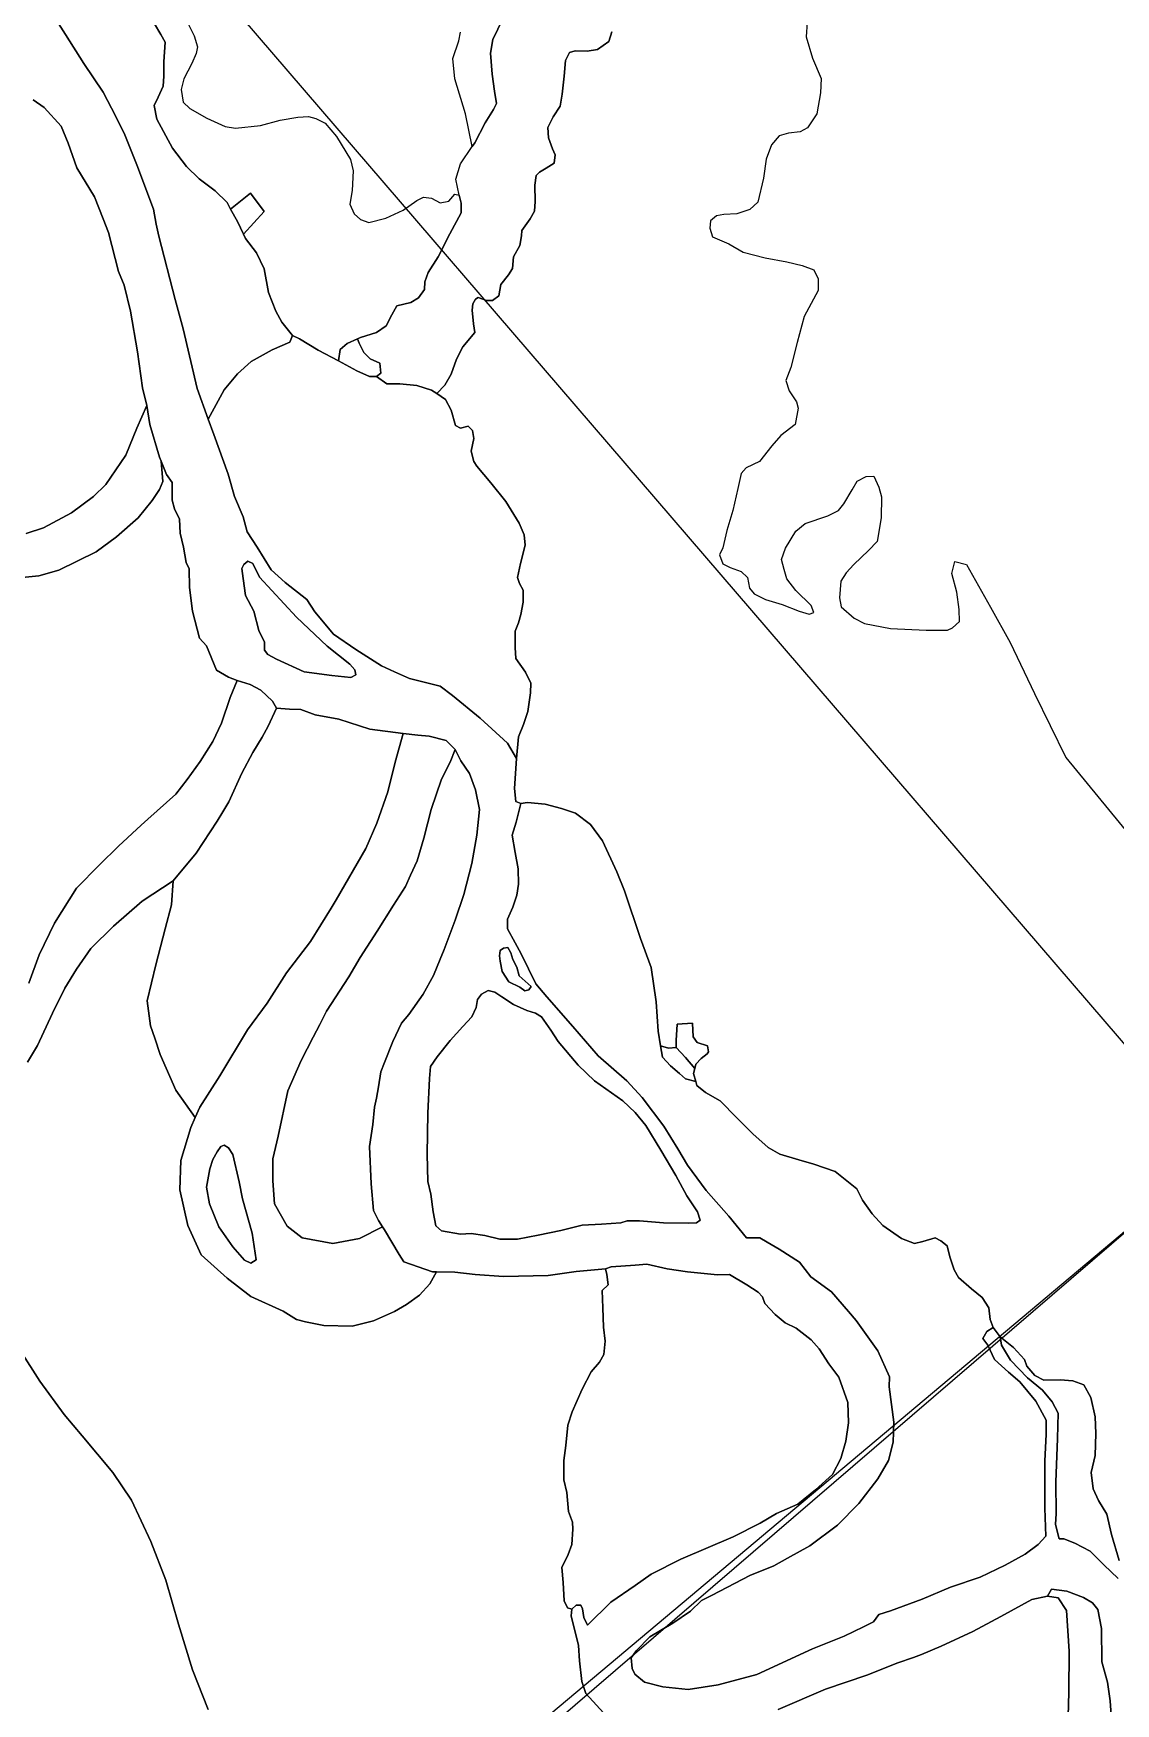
# Model space of a CAD drawing. Header units: inches. Extents: x 288635 to 1232953, y 676945 to 1655780.
# Drawn here: x 442168 to 459720, y 836816 to 863902 of the extents above; entities that cross this region are included whole.
import ezdxf

# ---------------------------------------------------------------- set-up
doc = ezdxf.new("R2010")
doc.units = ezdxf.units.IN
doc.header["$MEASUREMENT"] = 0
doc.layers.add('Images', color=7, linetype='Continuous')
picture_1 = doc.add_image_def('image14.jpg', size_in_pixel=(2572, 3729))
picture_2 = doc.add_image_def('image15.jpg', size_in_pixel=(2550, 3732))

msp = doc.modelspace()

# ---------------------------------------------------------------- linework, layer by layer
at = {"color": 1, "ltscale": 3}
for points in [[(442489.3129, 864198.6593), (442687.4333, 863883.6986), (442987.1539, 863416.3377), (443302.1146, 862948.9768), (443505.315, 862552.736), (443652.6353, 862258.0954), (443845.6756, 861770.4144), (444114.9162, 861049.053), (444162.1303, 860810.2051), (444201.2764, 860612.1721), (444465.4369, 859586.01), (444597.5171, 859113.5691), (444826.1176, 858143.2872), (445004.8678, 857647.5082), (445095.3581, 857396.5257), (445329.0386, 856756.4444), (445430.6388, 856390.6837), (445572.8791, 856060.483), (445633.8392, 855816.6425), (445796.3995, 855572.802), (446025, 855201.9613), (446253.6005, 854998.7609), (446604.1212, 854719.3603), (446731.1214, 854521.2399), (447035.922, 854160.5592), (447396.6027, 853911.6387), (447813.1636, 853647.4782), (448026.524, 853550.958), (448269.8353, 853440.6794), (448767.6763, 853313.6792), (448965.7967, 853166.3589), (449412.8376, 852795.5181), (449859.8785, 852394.1973), (450002.1188, 852145.2768), (449971.6387, 851657.5959), (449991.9588, 851444.2354), (450073.2389, 851413.7554), (449997.0388, 851108.9548), (449936.0787, 850900.6743), (449981.7987, 850616.1938), (450032.5988, 850352.0332), (450037.6789, 850103.1127), (450007.1988, 849925.3124), (449946.2387, 849732.272), (449859.8785, 849539.2316), (449859.8785, 849381.7513), (449982.8924, 849152.0925), (450079.4126, 848974.2922), (450318.173, 848486.6112), (450495.9734, 848278.3308), (450917.6142, 847795.7298), (451329.0951, 847323.2888), (451791.376, 846916.888), (452040.2965, 846647.6475), (452395.8972, 846180.2866), (452619.4176, 845814.5258), (452776.8979, 845550.3653), (453081.6986, 845138.8845), (453447.4593, 844722.3236), (453731.9399, 844371.8029), (453952.7086, 844370.8575), (454069.5489, 844299.7374), (454262.5893, 844187.9771), (454592.7899, 843974.6167), (454775.6703, 843735.8562), (455110.9509, 843492.0157), (455385.8205, 843175.3939), (455512.2718, 843029.7348), (455862.7925, 842536.9738), (456050.7528, 842115.333), (456045.6728, 841952.7727), (456121.873, 841378.7315), (456111.713, 841053.6109), (456035.5128, 840758.9703), (455862.7925, 840459.2497), (455557.9918, 840063.0089), (455207.4711, 839707.4082), (454760.4302, 839377.2075), (454399.7495, 839174.0071), (454176.2291, 839052.0869), (453790.1483, 838894.6065), (453176.9064, 838572.1529), (453004.1861, 838485.7927), (452826.3857, 838313.0724), (452541.9051, 838120.032), (452165.9844, 837896.5116), (451947.544, 837678.0711), (451861.1838, 837556.1509), (451881.5038, 837383.4305), (451922.1439, 837291.9903), (452079.6242, 837164.9901), (452379.3448, 837088.7899), (452785.7456, 837043.0698), (453273.4266, 837119.27), (453903.3479, 837286.9103), (454802.5097, 837703.4712), (455320.6707, 837911.7516), (455630.5513, 838059.0719), (455793.1116, 838140.352), (455879.4718, 838262.2723), (456067.4322, 838318.1524), (456585.5932, 838511.1928), (457042.7941, 838704.2332), (457525.3951, 838866.7935), (457926.7159, 839059.8339), (458251.8366, 839237.6342), (458465.197, 839395.1145), (458586.6092, 839531.3999), (458571.3692, 839983.5208), (458571.3692, 840745.5224), (458596.7693, 841187.4832), (458596.7693, 841411.0037), (458424.0489, 841720.8843), (458164.9684, 842035.8449), (457982.088, 842193.3253), (457758.5676, 842396.5257), (457646.8074, 842630.2061), (457565.5272, 842736.8863), (457631.5673, 842848.6466), (457733.1675, 842914.6867), (457850.0078, 842762.2864), (457870.3278, 842630.2061), (458017.6481, 842386.3656), (458291.9686, 842096.8051), (458535.8091, 841898.6847), (458693.2894, 841710.7243), (458789.8096, 841527.8439), (458779.6496, 841116.3631), (458749.1696, 840405.1617), (458754.2496, 839897.1607), (458744.0895, 839719.3603), (458805.0497, 839485.6798), (458881.2498, 839485.6798), (459059.0502, 839419.6397), (459307.9707, 839287.5594), (459531.4911, 839069.119), (459760.0916, 838845.5986)], [(451475.103, 836601.109), (451129.6623, 836982.1097), (451063.6222, 837175.1501), (451028.0621, 837510.4308), (451007.7421, 837759.3513), (450892.9338, 838238.3962), (450903.0939, 838345.0764), (450969.134, 838411.1166), (451045.3342, 838411.1166), (451075.8142, 838355.2365), (451096.1343, 838212.9962), (451155.0624, 838089.5519), (451530.9831, 838460.3927), (451927.2239, 838729.6332), (452186.3044, 838912.5136), (452668.9054, 839156.3541), (453515.8278, 839519.4478), (453957.7886, 839742.9682), (454221.9492, 839900.4486), (454567.3899, 840047.7689), (454851.8704, 840281.4493), (455131.271, 840530.3698), (455263.3513, 840789.4503), (455344.6314, 841073.9309), (455390.3515, 841368.5715), (455375.1115, 841698.7722), (455232.8712, 842110.253), (455070.3109, 842323.6134), (454912.8306, 842567.4539), (454780.7503, 842714.7742), (454541.9898, 842902.7346), (454359.1094, 842989.0947), (454196.5491, 843126.255), (454033.9888, 843304.0554), (453993.3487, 843410.7356), (453922.2286, 843486.9357), (453739.3482, 843608.856), (453457.6193, 843772.3617), (453264.5789, 843767.2817), (452776.8979, 843818.0818), (452446.6973, 843868.8819), (452116.4966, 843945.0821), (451928.5363, 843924.7621), (451537.3755, 843899.362), (451445.9353, 843868.8819), (450973.4943, 843823.1618), (450516.2934, 843757.1217), (449794.932, 843741.8817), (449332.6511, 843772.3617), (449002.4504, 843813.0018), (448707.8189, 843817.1515), (448641.7697, 843818.0818), (448174.4087, 843980.6422), (448098.2086, 844097.4824), (447864.5281, 844498.8032), (447830.7041, 844549.5392), (447762.9279, 844651.2035), (447686.7278, 844813.7638), (447646.0877, 845245.5647), (447620.6876, 845850.0859), (447671.4877, 846205.6866), (447701.9678, 846490.1672), (447732.4479, 846632.4075), (447762.9279, 846820.3678), (447803.568, 847064.2083), (447864.5281, 847211.5286), (447996.6084, 847551.8893), (448138.8487, 847851.6099), (448255.6889, 847993.8502), (448489.3694, 848318.9708), (448657.0097, 848623.7714), (448766.2542, 848890.4564), (448829.7301, 849045.4123), (449006.4368, 849518.9116), (449148.6771, 849935.4724), (449280.7573, 850438.3934), (449362.0375, 850900.6743), (449402.6776, 851317.2352), (449336.6375, 851632.1958), (449240.1173, 851901.4363), (449102.957, 852104.6367), (449011.5168, 852287.5171), (448864.1965, 852434.8374), (448589.876, 852505.9575), (448401.9156, 852521.1976), (448163.1551, 852546.5976), (447625.2032, 852616.2361), (447122.2822, 852778.7964), (446736.2014, 852849.9166), (446507.601, 852936.2767), (446324.7206, 852941.3568), (446111.3602, 852956.5968), (446045.32, 853073.437), (445857.3597, 853251.2374), (445684.6393, 853342.6776), (445471.2789, 853408.7177), (445334.1186, 853459.5178), (445135.9982, 853576.358), (444978.5179, 853967.5188), (444861.6777, 854094.5191), (444749.9174, 854531.3999), (444699.1173, 854917.4807), (444694.0373, 855217.2013), (444648.3172, 855323.8815), (444602.5972, 855572.802), (444546.717, 855796.3225), (444536.557, 856024.9229), (444455.2769, 856192.5633), (444419.7168, 856329.7235), (444419.7168, 856619.2841), (444328.2766, 856746.2844), (444238.4084, 856965.094), (444211.4364, 857030.7649), (444059.0361, 857559.086), (444008.236, 857868.9666), (443937.1158, 858153.4472), (443855.8357, 858737.6483), (443744.0754, 859398.0497), (443642.4752, 859819.6905), (443551.0351, 860043.211), (443388.4747, 860673.1322), (443300.1639, 860896.8531), (443159.8743, 861252.2534), (442875.3937, 861719.6143), (442733.1534, 862120.9351), (442616.3132, 862395.2557), (442341.9926, 862700.0563), (442164.1923, 862821.9765)], [(459683.8914, 836087.153), (459633.0913, 836859.3146), (459587.3712, 837164.1152), (459495.9311, 837494.3159), (459490.851, 838032.7969), (459429.8909, 838342.6776), (459343.5307, 838449.3578), (459201.2905, 838535.7179), (458926.9699, 838637.3181), (458683.1294, 838672.8782), (458617.5973, 838556.9129), (458363.5968, 838506.1128), (457860.6758, 838226.7122), (457403.4749, 837987.9517), (456890.3938, 837749.1913), (456570.3532, 837612.031), (456442.7974, 837566.1109), (456189.3524, 837474.8707), (455686.4314, 837276.7503), (455015.8701, 837048.1499), (454248.7886, 836723.0292)]]:
    msp.add_lwpolyline(points, dxfattribs=at)
at = {"color": 1}
for points in [[(444133.1782, 864057.3668), (444233.7379, 863886.7201), (444304.858, 863759.7199), (444284.538, 863439.6792), (444284.538, 863205.9988), (444274.3779, 863048.5184), (444193.0978, 862865.6381), (444127.0576, 862733.5578), (444167.6977, 862510.0374), (444426.7782, 862042.6764), (444650.2987, 861742.9558), (444858.5791, 861544.8354), (445117.6596, 861346.715), (445310.7, 861158.7547), (445367.6685, 861053.4492), (445478.3403, 860848.874), (445576.9013, 860644.1704), (445610.4206, 860574.5535), (445788.221, 860340.873), (445910.1412, 860081.7925), (445981.2613, 859700.7917), (446098.1016, 859395.9911), (446199.7018, 859218.1908), (446372.4221, 859004.8304), (446326.702, 858893.0701), (446042.2215, 858771.1499), (445701.8608, 858583.1895), (445478.3403, 858379.9891), (445264.9799, 858120.9086), (445004.8678, 857647.5082), (444826.1176, 858143.2872), (444597.5171, 859113.5691), (444465.4369, 859586.01), (444201.2764, 860612.1721), (444162.1303, 860810.2051), (444114.9162, 861049.053), (443845.6756, 861770.4144), (443652.6353, 862258.0954), (443505.315, 862552.736), (443302.1146, 862948.9768), (442987.1539, 863416.3377), (442687.4333, 863883.6986), (442489.3129, 864198.6593)], [(444626.5085, 864162.9439), (444773.8288, 863863.2233), (444829.7089, 863685.423), (444809.3889, 863578.7427), (444738.2687, 863416.1824), (444606.1884, 863167.2619), (444565.5484, 862994.5416), (444597.2984, 862787.5312), (444703.132, 862681.6976), (444982.5325, 862525.064), (445278.8665, 862389.597), (445443.9668, 862364.197), (445850.3676, 862410.7637), (446172.1016, 862495.4306), (446455.7355, 862546.2307), (446629.3025, 862554.6974), (446747.8361, 862520.8306), (446900.2364, 862444.6305), (447082.2701, 862228.73), (447310.8705, 861856.196), (447353.2039, 861674.1623), (447336.2706, 861356.6616), (447298.1705, 861132.2945), (447370.1373, 860975.6609), (447475.9709, 860882.5273), (447607.2044, 860835.9606), (447886.605, 860903.6941), (448166.0056, 861034.9277), (448386.1393, 861191.5613), (448496.2062, 861246.5947), (448627.4398, 861229.6614), (448767.1401, 861153.4612), (448906.8404, 861178.8613), (449004.2072, 861297.3948), (449071.9407, 861280.4615), (449105.8074, 861149.2279), (449105.8074, 860992.5942), (448923.7737, 860653.9269), (448733.2734, 860277.1595), (448572.4064, 860023.159), (448517.3729, 859870.7587), (448508.9063, 859747.9917), (448415.7727, 859612.5248), (448288.7725, 859540.558), (448060.172, 859485.5246), (447979.7385, 859337.3576), (447890.8383, 859159.5572), (447734.2047, 859049.4903), (447471.7375, 858969.0569), (447425.6962, 858948.2932), (447255.8371, 858871.69), (447145.7702, 858774.3231), (447116.1368, 858592.2894), (446785.9361, 858765.8564), (446485.3689, 858947.8901), (446372.4221, 859004.8304), (446199.7018, 859218.1908), (446098.1016, 859395.9911), (445981.2613, 859700.7917), (445910.1412, 860081.7925), (445788.221, 860340.873), (445610.4206, 860574.5535), (445576.9013, 860644.1704), (445912.1744, 861014.8193), (445688.6539, 861309.4599), (445367.6685, 861053.4492), (445310.7, 861158.7547), (445117.6596, 861346.715), (444858.5791, 861544.8354), (444650.2987, 861742.9558), (444426.7782, 862042.6764), (444167.6977, 862510.0374), (444127.0576, 862733.5578), (444193.0978, 862865.6381), (444274.3779, 863048.5184), (444284.538, 863205.9988), (444284.538, 863439.6792), (444304.858, 863759.7199), (444233.7379, 863886.7201), (444133.1782, 864057.3668)], [(451547.6413, 863925.6087), (451501.9212, 863773.2084), (451319.0409, 863641.1281), (451151.4005, 863615.728), (450953.2801, 863620.808), (450861.84, 863590.328), (450795.7998, 863463.3277), (450775.4798, 863209.3272), (450744.9997, 862914.6866), (450709.4397, 862721.6462), (450597.6794, 862548.9259), (450511.3193, 862376.2056), (450521.4793, 862208.5652), (450587.5194, 862030.7649), (450628.1595, 861934.2447), (450612.9195, 861797.0844), (450485.9192, 861715.8042), (450379.239, 861649.7641), (450323.3589, 861598.964), (450303.0388, 861441.4837), (450308.1188, 861177.3232), (450297.9588, 861019.8428), (450226.8387, 860892.8426), (450089.6784, 860704.8822), (450084.5984, 860618.522), (450059.1984, 860461.0417), (449952.5181, 860278.1614), (449937.2781, 860090.201), (449876.318, 859988.6008), (449749.3177, 859831.1205), (449718.8377, 859648.2401), (449612.1575, 859572.0399), (449515.6373, 859572.0399), (449383.557, 859617.76), (449337.8369, 859592.36), (449297.1968, 859516.1598), (449287.0368, 859414.5596), (449307.3568, 859191.0392), (449327.6769, 859048.7989), (449134.6365, 858820.1984), (449027.9563, 858616.998), (448946.6761, 858373.1575), (448839.9959, 858195.3572), (448712.9957, 858063.2769), (448626.6355, 858114.077), (448387.875, 858190.2772), (448113.5545, 858220.7572), (447900.194, 858220.7572), (447734.4587, 858338.3736), (447802.1922, 858393.407), (447789.4921, 858554.274), (447628.6252, 858626.2408), (447527.025, 858727.841), (447450.8248, 858876.008), (447425.6962, 858948.2932), (447471.7375, 858969.0569), (447734.2047, 859049.4903), (447890.8383, 859159.5572), (447979.7385, 859337.3576), (448060.172, 859485.5246), (448288.7725, 859540.558), (448415.7727, 859612.5248), (448508.9063, 859747.9917), (448517.3729, 859870.7587), (448572.4064, 860023.159), (448733.2734, 860277.1595), (448923.7737, 860653.9269), (449105.8074, 860992.5942), (449105.8074, 861149.2279), (449071.9407, 861280.4615), (449017.7963, 861538.0039), (449093.9964, 861786.9244), (449286.5867, 862067.4364), (449327.6769, 862127.2851), (449495.3172, 862452.4057), (449632.4775, 862665.7661), (449678.1976, 862767.3663), (449647.7175, 862965.4867), (449607.0774, 863239.8073), (449581.6774, 863580.168), (449617.2375, 863803.6884), (449779.7978, 864138.9691)], [(449779.7978, 864138.9691), (449617.2375, 863803.6884), (449581.6774, 863580.168), (449607.0774, 863239.8073), (449647.7175, 862965.4867), (449678.1976, 862767.3663), (449632.4775, 862665.7661), (449495.3172, 862452.4057), (449327.6769, 862127.2851), (449327.6769, 862127.2851), (449286.5867, 862067.4364), (449174.0066, 862597.6093), (449001.2862, 863166.5705), (448970.8062, 863496.7711), (449067.3264, 863781.2517), (449097.8064, 863923.492)], [(454719.9842, 864083.6605), (454699.6642, 863844.9), (454806.3444, 863499.4593), (454943.5046, 863169.2586), (454933.3446, 862940.6582), (454872.3845, 862595.2175), (454725.0642, 862371.697), (454603.144, 862305.6569), (454415.1836, 862285.3369), (454262.7833, 862239.6168), (454140.863, 862097.3765), (454054.5029, 861863.696), (454008.7828, 861553.8154), (453917.3426, 861162.6546), (453790.3423, 861045.8144), (453576.9819, 860974.6943), (453368.7015, 860964.5342), (453246.7813, 860944.2142), (453150.2611, 860862.934), (453140.101, 860746.0938), (453180.7411, 860603.8535), (453449.9817, 860487.0133), (453678.5821, 860354.933), (454039.2628, 860263.4928), (454389.7835, 860197.4527), (454638.704, 860136.4926), (454826.6644, 860065.3724), (454897.7846, 859923.1321), (454897.7846, 859735.1718), (454669.1841, 859308.4509), (454557.4239, 858886.8101), (454450.7437, 858485.4893), (454369.4635, 858272.1288), (454425.3436, 858104.4885), (454547.2639, 857926.6882), (454572.6639, 857825.088), (454521.8638, 857560.9274), (454288.1833, 857383.1271), (454145.9431, 857215.4867), (453942.7426, 856961.4862), (453729.3822, 856854.806), (453648.1021, 856763.3658), (453592.2219, 856519.5253), (453510.9418, 856163.9246), (453414.4216, 855838.804), (453347.9581, 855557.9218), (453297.158, 855446.1615), (453347.9581, 855298.8412), (453469.8784, 855242.9611), (453647.6787, 855176.921), (453749.2789, 855080.4008), (453784.839, 854902.6004), (453855.9591, 854811.1603), (454043.9195, 854719.7201), (454313.1601, 854638.4399), (454587.4806, 854531.7597), (454750.0409, 854480.9596), (454826.2411, 854511.4397), (454780.521, 854623.1999), (454536.6805, 854867.0404), (454389.3602, 855055.0007), (454343.6401, 855207.4011), (454303, 855369.9614), (454363.9602, 855552.8417), (454531.6005, 855832.2423), (454684.0008, 855954.1625), (455054.8415, 856076.0828), (455227.5619, 856162.443), (455313.9221, 856274.2032), (455446.0023, 856497.7236), (455527.2825, 856639.9639), (455674.6028, 856716.1641), (455796.523, 856721.2441), (455882.8832, 856543.4437), (455923.5233, 856385.9634), (455918.4433, 856045.6027), (455852.4031, 855664.602), (455715.2429, 855517.2817), (455476.4824, 855288.6812), (455349.4821, 855156.601), (455263.122, 855019.4407), (455242.8019, 854750.2001), (455268.202, 854602.8798), (455481.5624, 854419.9995), (455649.2027, 854333.6393), (456070.8436, 854252.3591), (456649.9647, 854221.8791), (456995.4054, 854221.8791), (457076.6856, 854262.5192), (457188.4458, 854364.1194), (457183.3658, 854557.1598), (457142.7257, 854841.6403), (457066.5256, 855141.3609), (457112.2457, 855339.4813), (457300.206, 855288.6812), (457691.3668, 854597.7998), (458011.4074, 854023.7587), (458407.6482, 853195.717), (458915.6493, 852159.395), (461039.9402, 849569.8598)], [(459780.521, 839134.6722), (459653.5207, 839558.0064), (459579.4373, 839886.0904), (459441.8536, 840108.3409), (459357.1868, 840298.8412), (459325.4367, 840563.4251), (459388.9369, 840838.5923), (459399.5202, 841198.4264), (459387.6669, 841468.3019), (459316.5467, 841778.1825), (459204.7865, 841986.4629), (459026.9861, 842052.5031), (458818.7057, 842067.7431), (458554.5452, 842062.6631), (458412.3049, 842138.8632), (458280.2247, 842286.1835), (458244.6646, 842397.9438), (458066.8642, 842590.9842), (457850.0078, 842762.2864), (457733.1675, 842914.6867), (457685.8635, 843043.1051), (457665.5434, 843236.1454), (457553.7832, 843403.7858), (457381.0629, 843540.9461), (457172.7824, 843723.8264), (457101.6623, 843850.8267), (457030.5422, 844059.1071), (456989.9021, 844241.9875), (456883.2219, 844318.1876), (456791.7817, 844368.9877), (456593.6613, 844308.0276), (456456.501, 844277.5475), (456248.2206, 844358.8277), (455943.42, 844572.1881), (455770.6996, 844760.1485), (455613.2193, 844978.5889), (455521.7791, 845161.4693), (455171.2584, 845445.9499), (454825.8177, 845562.7901), (454584.1841, 845633.7284), (454272.0966, 845725.3504), (454084.1363, 845832.0306), (453835.2158, 846055.5511), (453576.1352, 846314.6316), (453306.8947, 846588.9521), (453068.1342, 846726.1124), (452930.974, 846837.8726), (452912.6276, 846902.9187), (452875.0938, 847035.993), (452893.9213, 847113.9924), (452910.6539, 847183.3133), (452997.0141, 847279.8335), (453098.6143, 847350.9537), (453118.9343, 847386.5137), (453103.6943, 847483.0339), (452936.054, 847538.914), (452870.0138, 847630.3542), (452859.8538, 847848.7947), (452610.9333, 847833.5546), (452595.6933, 847569.3941), (452590.6133, 847457.6339), (452468.693, 847447.4739), (452336.6128, 847483.0339), (452301.0527, 847721.7944), (452270.5726, 848194.2354), (452189.2925, 848753.0365), (452016.5721, 849225.4774), (451757.4916, 849997.639), (451630.4914, 850302.4396), (451396.8109, 850805.3606), (451203.7705, 851074.6011), (450959.93, 851257.4815), (450731.3296, 851333.6816), (450467.169, 851399.7218), (450182.6885, 851430.2018), (450073.2389, 851413.7554), (449991.9588, 851444.2354), (449971.6387, 851657.5959), (450002.1188, 852145.2768), (450035.3682, 852497.004), (450116.6483, 852695.1244), (450187.7685, 852903.4048), (450228.4086, 853208.2054), (450233.4886, 853365.6857), (450152.2084, 853543.4861), (449994.7281, 853767.0065), (449979.4881, 853944.8069), (449979.4881, 854208.9674), (450035.3682, 854341.0477), (450076.0082, 854478.2079), (450111.5683, 854676.3283), (450111.5683, 854874.4487), (450050.6082, 854981.1289), (450020.1281, 855077.6491), (450070.9282, 855306.2496), (450142.895, 855600.0435), (450127.655, 855767.6838), (450046.3749, 855960.7242), (449833.0144, 856311.2449), (449589.1739, 856616.0455), (449360.5735, 856885.2861), (449309.7734, 856961.4862), (449269.1333, 857129.1266), (449309.7734, 857332.327), (449289.4533, 857464.4072), (449218.3332, 857530.4474), (449096.413, 857499.9673), (449015.1328, 857545.6874), (448944.0126, 857794.6079), (448852.5725, 857962.2482), (448712.9957, 858063.2769), (448839.9959, 858195.3572), (448946.6761, 858373.1575), (449027.9563, 858616.998), (449134.6365, 858820.1984), (449327.6769, 859048.7989), (449307.3568, 859191.0392), (449287.0368, 859414.5596), (449297.1968, 859516.1598), (449337.8369, 859592.36), (449383.557, 859617.76), (449515.6373, 859572.0399), (449612.1575, 859572.0399), (449718.8377, 859648.2401), (449749.3177, 859831.1205), (449876.318, 859988.6008), (449937.2781, 860090.201), (449952.5181, 860278.1614), (450059.1984, 860461.0417), (450084.5984, 860618.522), (450089.6784, 860704.8822), (450226.8387, 860892.8426), (450297.9588, 861019.8428), (450308.1188, 861177.3232), (450303.0388, 861441.4837), (450323.3589, 861598.964), (450379.239, 861649.7641), (450485.9192, 861715.8042), (450612.9195, 861797.0844), (450628.1595, 861934.2447), (450587.5194, 862030.7649), (450521.4793, 862208.5652), (450511.3193, 862376.2056), (450597.6794, 862548.9259), (450709.4397, 862721.6462), (450744.9997, 862914.6866), (450775.4798, 863209.3272), (450795.7998, 863463.3277), (450861.84, 863590.328), (450953.2801, 863620.808), (451151.4005, 863615.728), (451319.0409, 863641.1281), (451501.9212, 863773.2084), (451547.6413, 863925.6087)], [(442164.1923, 862821.9765), (442341.9926, 862700.0563), (442616.3132, 862395.2557), (442733.1534, 862120.9351), (442875.3937, 861719.6143), (443159.8743, 861252.2534), (443159.8743, 861252.2534), (443300.1639, 860896.8531), (443388.4747, 860673.1322), (443551.0351, 860043.211), (443642.4752, 859819.6905), (443744.0754, 859398.0497), (443855.8357, 858737.6483), (443937.1158, 858153.4472), (444008.236, 857868.9666), (443843.5667, 857501.1561), (443665.7664, 857064.2753), (443340.6457, 856586.7543), (443142.5253, 856393.7139), (442786.9246, 856129.5534), (442334.8037, 855885.7129), (442050.3231, 855789.1927)], [(442050.3231, 855789.1927), (442334.8037, 855885.7129), (442786.9246, 856129.5534), (443142.5253, 856393.7139), (443340.6457, 856586.7543), (443665.7664, 857064.2753), (443843.5667, 857501.1561), (444008.236, 857868.9666), (444059.0361, 857559.086), (444211.4364, 857030.7649), (444238.4084, 856965.094), (444270.2876, 856632.4744), (444214.4075, 856505.4741), (444092.4872, 856327.6738), (443868.9668, 856043.1932), (443868.9668, 856043.1932), (443518.4461, 855738.3926), (443188.2454, 855494.5521), (442578.6442, 855194.8315), (442258.6036, 855103.3913), (441709.9625, 855052.5912)], [(441709.9625, 855052.5912), (442258.6036, 855103.3913), (442578.6442, 855194.8315), (443188.2454, 855494.5521), (443518.4461, 855738.3926), (443868.9668, 856043.1932), (444092.4872, 856327.6738), (444214.4075, 856505.4741), (444270.2876, 856632.4744), (444238.4084, 856965.094), (444328.2766, 856746.2844), (444419.7168, 856619.2841), (444419.7168, 856329.7235), (444455.2769, 856192.5633), (444536.557, 856024.9229), (444546.717, 855796.3225), (444602.5972, 855572.802), (444648.3172, 855323.8815), (444694.0373, 855217.2013), (444694.0373, 855217.2013), (444699.1173, 854917.4807), (444749.9174, 854531.3999), (444861.6777, 854094.5191), (444978.5179, 853967.5188), (445135.9982, 853576.358), (445334.1186, 853459.5178), (445471.2789, 853408.7177), (445359.5761, 853134.4344), (445216.7008, 852716.3919), (445079.1172, 852420.058), (444872.7418, 852091.974), (444661.0747, 851800.9318), (444477.2771, 851562.8063), (444024.7002, 851161.6121), (443914.2427, 851063.6953), (443548.4819, 850723.3346), (443238.6013, 850418.534), (442867.7606, 850037.5332), (442512.1599, 849473.6521), (442263.2394, 848960.5711), (442095.599, 848498.2902)], [(442095.599, 848498.2902), (442263.2394, 848960.5711), (442512.1599, 849473.6521), (442867.7606, 850037.5332), (443238.6013, 850418.534), (443548.4819, 850723.3346), (443914.2427, 851063.6953), (444024.7002, 851161.6121), (444477.2771, 851562.8063), (444661.0747, 851800.9318), (444872.7418, 852091.974), (445079.1172, 852420.058), (445216.7008, 852716.3919), (445359.5761, 853134.4344), (445471.2789, 853408.7177), (445684.6393, 853342.6776), (445857.3597, 853251.2374), (446045.32, 853073.437), (446111.3602, 852956.5968), (445973.4107, 852668.7668), (445878.1605, 852488.8498), (445724.7018, 852240.141), (445550.0765, 851906.7653), (445338.4094, 851441.0977), (445238.8909, 851276.7809), (445149.3201, 851128.8888), (444810.6528, 850610.3044), (444434.9437, 850160.5118), (443932.2344, 849827.1362), (443466.5668, 849424.9687), (443101.441, 849059.843), (442868.6072, 848726.4673), (442678.1069, 848419.55), (442477.0231, 848012.0909), (442233.606, 847488.2148), (442233.606, 847488.2148), (442074.2035, 847220.2183)], [(442074.2035, 847220.2183), (442233.606, 847488.2148), (442477.0231, 848012.0909), (442678.1069, 848419.55), (442868.6072, 848726.4673), (443101.441, 849059.843), (443466.5668, 849424.9687), (443932.2344, 849827.1362), (444434.9437, 850160.5118), (444409.0345, 849770.2033), (444307.4343, 849380.7359), (444155.034, 848796.5347), (444011.1004, 848212.3335), (444070.3672, 847805.9327), (444135.8648, 847605.801), (444222.7675, 847340.2651), (444476.768, 846764.5306), (444791.4197, 846321.1495), (444719.5976, 846160.1689), (444557.0372, 845621.6878), (444541.7972, 845149.2469), (444673.8775, 844570.1257), (444887.2379, 844092.6048), (445308.8787, 843716.684), (445694.9595, 843416.9634), (446218.2006, 843178.203), (446436.641, 843046.1227), (446578.8813, 843005.4826), (446878.6019, 842949.6025), (446878.6019, 842949.6025), (447335.8028, 842939.4425), (447686.3235, 843025.8027), (448026.6842, 843173.1229), (448219.7246, 843289.9632), (448428.005, 843442.3635), (448600.7253, 843625.2439), (448707.8189, 843817.1515), (449002.4504, 843813.0018), (449332.6511, 843772.3617), (449794.932, 843741.8817), (450516.2934, 843757.1217), (450973.4943, 843823.1618), (451445.9353, 843868.8819), (451467.8583, 843773.3334), (451488.1783, 843605.693), (451391.6581, 843514.2529), (451401.8181, 843234.8523), (451417.0582, 842919.8917), (451442.4582, 842691.2912), (451422.1382, 842477.9308), (451351.018, 842350.9305), (451213.8578, 842198.5302), (451066.5375, 841914.0497), (450903.9771, 841548.2889), (450837.937, 841329.8485), (450802.3769, 840999.6478), (450771.8969, 840755.8073), (450771.8969, 840445.9267), (450817.617, 840237.6463), (450848.097, 839932.8457), (450914.1372, 839760.1254), (450919.2172, 839643.2851), (450898.8971, 839394.3646), (450843.017, 839231.8043), (450736.3368, 839023.5239), (450761.7369, 838779.6834), (450776.9769, 838485.0428), (450832.857, 838368.2026), (450903.0939, 838345.0764), (450892.9338, 838238.3962), (451007.7421, 837759.3513), (451028.0621, 837510.4308), (451063.6222, 837175.1501), (451129.6623, 836982.1097), (451475.103, 836601.109)], [(459760.0916, 838845.5986), (459531.4911, 839069.119), (459307.9707, 839287.5594), (459059.0502, 839419.6397), (458881.2498, 839485.6798), (458805.0497, 839485.6798), (458744.0895, 839719.3603), (458754.2496, 839897.1607), (458749.1696, 840405.1617), (458779.6496, 841116.3631), (458789.8096, 841527.8439), (458693.2894, 841710.7243), (458535.8091, 841898.6847), (458291.9686, 842096.8051), (458017.6481, 842386.3656), (457870.3278, 842630.2061), (457850.0078, 842762.2864), (458066.8642, 842590.9842), (458244.6646, 842397.9438), (458280.2247, 842286.1835), (458412.3049, 842138.8632), (458412.3049, 842138.8632), (458554.5452, 842062.6631), (458818.7057, 842067.7431), (459026.9861, 842052.5031), (459204.7865, 841986.4629), (459316.5467, 841778.1825), (459387.6669, 841468.3019), (459399.5202, 841198.4264), (459388.9369, 840838.5923), (459325.4367, 840563.4251), (459357.1868, 840298.8412), (459441.8536, 840108.3409), (459579.4373, 839886.0904), (459653.5207, 839558.0064), (459780.521, 839134.6722)], [(441958.6333, 842537.7189), (442273.5939, 842044.958), (442664.7547, 841506.4769), (442959.3953, 841161.0362), (443457.2363, 840561.595), (443762.0369, 840114.5541), (444071.9175, 839443.9928), (444315.758, 838819.1515), (444524.0384, 838102.8701), (444747.5589, 837361.1886), (445001.5594, 836721.1073)], [(445001.5594, 836721.1073), (444747.5589, 837361.1886), (444524.0384, 838102.8701), (444315.758, 838819.1515), (444071.9175, 839443.9928), (443762.0369, 840114.5541), (443457.2363, 840561.595), (442959.3953, 841161.0362), (442664.7547, 841506.4769), (442273.5939, 842044.958), (441958.6333, 842537.7189)], [(458945.9764, 836412.4553), (458961.2164, 837001.7365), (458966.2964, 837667.2178), (458925.6563, 838327.6191), (458789.7661, 838533.8887), (458617.5973, 838556.9129), (458683.1294, 838672.8782), (458926.9699, 838637.3181), (459201.2905, 838535.7179), (459343.5307, 838449.3578), (459429.8909, 838342.6776), (459490.851, 838032.7969), (459495.9311, 837494.3159), (459587.3712, 837164.1152), (459633.0913, 836859.3146), (459683.8914, 836087.153)], [(454248.7886, 836723.0292), (455015.8701, 837048.1499), (455686.4314, 837276.7503), (456189.3524, 837474.8707), (456442.7974, 837566.1109), (456570.3532, 837612.031), (456890.3938, 837749.1913), (457403.4749, 837987.9517), (457860.6758, 838226.7122), (458363.5968, 838506.1128), (458617.5973, 838556.9129), (458789.7661, 838533.8887), (458925.6563, 838327.6191), (458966.2964, 837667.2178), (458961.2164, 837001.7365), (458945.9764, 836412.4553)]]:
    msp.add_lwpolyline(points, dxfattribs=at)
for points in [[(445912.1744, 861014.8193), (445576.9013, 860644.1704), (445478.3403, 860848.874), (445367.6685, 861053.4492), (445688.6539, 861309.4599), (445912.1744, 861014.8193)], [(447412.7247, 858431.5071), (447620.1585, 858338.3736), (447734.4587, 858338.3736), (447900.194, 858220.7572), (448113.5545, 858220.7572), (448387.875, 858190.2772), (448626.6355, 858114.077), (448712.9957, 858063.2769), (448852.5725, 857962.2482), (448944.0126, 857794.6079), (449015.1328, 857545.6874), (449096.413, 857499.9673), (449218.3332, 857530.4474), (449289.4533, 857464.4072), (449309.7734, 857332.327), (449269.1333, 857129.1266), (449309.7734, 856961.4862), (449360.5735, 856885.2861), (449589.1739, 856616.0455), (449833.0144, 856311.2449), (450046.3749, 855960.7242), (450127.655, 855767.6838), (450142.895, 855600.0435), (450070.9282, 855306.2496), (450020.1281, 855077.6491), (450050.6082, 854981.1289), (450111.5683, 854874.4487), (450111.5683, 854676.3283), (450076.0082, 854478.2079), (450035.3682, 854341.0477), (449979.4881, 854208.9674), (449979.4881, 853944.8069), (449994.7281, 853767.0065), (450152.2084, 853543.4861), (450233.4886, 853365.6857), (450228.4086, 853208.2054), (450187.7685, 852903.4048), (450116.6483, 852695.1244), (450035.3682, 852497.004), (450002.1188, 852145.2768), (449859.8785, 852394.1973), (449412.8376, 852795.5181), (448965.7967, 853166.3589), (448767.6763, 853313.6792), (448269.8353, 853440.6794), (448026.524, 853550.958), (447813.1636, 853647.4782), (447396.6027, 853911.6387), (447035.922, 854160.5592), (446731.1214, 854521.2399), (446604.1212, 854719.3603), (446253.6005, 854998.7609), (446025, 855201.9613), (445796.3995, 855572.802), (445633.8392, 855816.6425), (445572.8791, 856060.483), (445430.6388, 856390.6837), (445329.0386, 856756.4444), (445095.3581, 857396.5257), (445004.8678, 857647.5082), (445264.9799, 858120.9086), (445478.3403, 858379.9891), (445701.8608, 858583.1895), (446042.2215, 858771.1499), (446326.702, 858893.0701), (446372.4221, 859004.8304), (446485.3689, 858947.8901), (446785.9361, 858765.8564), (447116.1368, 858592.2894), (447412.7247, 858431.5071)], [(447734.4587, 858338.3736), (447620.1585, 858338.3736), (447412.7247, 858431.5071), (447116.1368, 858592.2894), (447145.7702, 858774.3231), (447255.8371, 858871.69), (447425.6962, 858948.2932), (447450.8248, 858876.008), (447527.025, 858727.841), (447628.6252, 858626.2408), (447789.4921, 858554.274), (447802.1922, 858393.407), (447734.4587, 858338.3736)], [(447006.3955, 853488.367), (447316.2761, 853457.887), (447397.5563, 853498.5271), (447382.3163, 853579.8072), (447301.0361, 853671.2474), (446935.2754, 853965.888), (446437.4344, 854433.2489), (445837.9932, 855083.4902), (445726.2329, 855307.0107), (445644.9528, 855342.5708), (445583.9927, 855286.6906), (445548.4326, 855225.7305), (445568.7526, 855063.1702), (445609.3927, 854783.7696), (445741.473, 854529.7691), (445822.7531, 854219.8885), (445914.1933, 854031.9281), (445919.2733, 853899.8479), (445970.0734, 853828.7277), (446112.3137, 853752.5276), (446559.3546, 853549.3272), (447006.3955, 853488.367)], [(447397.5563, 853498.5271), (447316.2761, 853457.887), (447006.3955, 853488.367), (446559.3546, 853549.3272), (446112.3137, 853752.5276), (445970.0734, 853828.7277), (445919.2733, 853899.8479), (445914.1933, 854031.9281), (445822.7531, 854219.8885), (445741.473, 854529.7691), (445609.3927, 854783.7696), (445568.7526, 855063.1702), (445548.4326, 855225.7305), (445583.9927, 855286.6906), (445644.9528, 855342.5708), (445726.2329, 855307.0107), (445837.9932, 855083.4902), (446437.4344, 854433.2489), (446935.2754, 853965.888), (447301.0361, 853671.2474), (447382.3163, 853579.8072), (447397.5563, 853498.5271)], [(444866.9178, 846490.3696), (444791.4197, 846321.1495), (444476.768, 846764.5306), (444222.7675, 847340.2651), (444135.8648, 847605.801), (444070.3672, 847805.9327), (444011.1004, 848212.3335), (444155.034, 848796.5347), (444307.4343, 849380.7359), (444409.0345, 849770.2033), (444434.9437, 850160.5118), (444810.6528, 850610.3044), (445149.3201, 851128.8888), (445238.8909, 851276.7809), (445338.4094, 851441.0977), (445550.0765, 851906.7653), (445724.7018, 852240.141), (445878.1605, 852488.8498), (445973.4107, 852668.7668), (446111.3602, 852956.5968), (446324.7206, 852941.3568), (446507.601, 852936.2767), (446736.2014, 852849.9166), (447122.2822, 852778.7964), (447625.2032, 852616.2361), (448163.1551, 852546.5976), (448037.0559, 852082.4024), (447916.4056, 851599.8015), (447738.6053, 851091.8005), (447560.8049, 850685.3996), (447077.2526, 849848.9108), (447000.5221, 849716.176), (446660.1614, 849172.6149), (446274.0807, 848664.6139), (445959.12, 848176.933), (445639.0794, 847740.0521), (445192.0385, 846998.3706), (444866.9178, 846490.3696)], [(446136.9204, 846017.9286), (446050.5602, 845652.1679), (446050.5602, 845291.4872), (446081.0403, 844920.6464), (446284.2407, 844559.9657), (446528.0812, 844372.0053), (447025.9222, 844275.4852), (447457.723, 844356.7653), (447830.7041, 844549.5392), (447864.5281, 844498.8032), (448098.2086, 844097.4824), (448174.4087, 843980.6422), (448641.7697, 843818.0818), (448707.8189, 843817.1515), (448600.7253, 843625.2439), (448428.005, 843442.3635), (448219.7246, 843289.9632), (448026.6842, 843173.1229), (447686.3235, 843025.8027), (447335.8028, 842939.4425), (446878.6019, 842949.6025), (446578.8813, 843005.4826), (446436.641, 843046.1227), (446218.2006, 843178.203), (445694.9595, 843416.9634), (445308.8787, 843716.684), (444887.2379, 844092.6048), (444673.8775, 844570.1257), (444541.7972, 845149.2469), (444557.0372, 845621.6878), (444719.5976, 846160.1689), (444791.4197, 846321.1495), (444866.9178, 846490.3696), (445192.0385, 846998.3706), (445639.0794, 847740.0521), (445959.12, 848176.933), (446274.0807, 848664.6139), (446660.1614, 849172.6149), (447000.5221, 849716.176), (447077.2526, 849848.9108), (447560.8049, 850685.3996), (447738.6053, 851091.8005), (447916.4056, 851599.8015), (448037.0559, 852082.4024), (448163.1551, 852546.5976), (448401.9156, 852521.1976), (448589.876, 852505.9575), (448864.1965, 852434.8374), (449011.5168, 852287.5171), (448926.0576, 852082.4024), (448786.3574, 851809.3519), (448621.257, 851314.0509), (448500.6068, 850850.5), (448392.6566, 850482.1992), (448284.7064, 850253.5988), (448203.6379, 850066.6967), (448010.5975, 849761.8961), (447741.3569, 849345.3353), (447467.0364, 848913.5344), (447284.156, 848603.6538), (446924.322, 848044.8527), (446812.9569, 847829.8922), (446705.8815, 847623.2118), (446512.8411, 847247.2911), (446294.4007, 846754.5301), (446136.9204, 846017.9286)], [(447457.723, 844356.7653), (447025.9222, 844275.4852), (446528.0812, 844372.0053), (446284.2407, 844559.9657), (446081.0403, 844920.6464), (446050.5602, 845291.4872), (446050.5602, 845652.1679), (446136.9204, 846017.9286), (446294.4007, 846754.5301), (446512.8411, 847247.2911), (446705.8815, 847623.2118), (446812.9569, 847829.8922), (446924.322, 848044.8527), (447284.156, 848603.6538), (447467.0364, 848913.5344), (447741.3569, 849345.3353), (448010.5975, 849761.8961), (448203.6379, 850066.6967), (448284.7064, 850253.5988), (448392.6566, 850482.1992), (448500.6068, 850850.5), (448621.257, 851314.0509), (448786.3574, 851809.3519), (448926.0576, 852082.4024), (449011.5168, 852287.5171), (449102.957, 852104.6367), (449240.1173, 851901.4363), (449336.6375, 851632.1958), (449402.6776, 851317.2352), (449362.0375, 850900.6743), (449280.7573, 850438.3934), (449148.6771, 849935.4724), (449006.4368, 849518.9116), (448829.7301, 849045.4123), (448766.2542, 848890.4564), (448657.0097, 848623.7714), (448489.3694, 848318.9708), (448255.6889, 847993.8502), (448138.8487, 847851.6099), (447996.6084, 847551.8893), (447864.5281, 847211.5286), (447803.568, 847064.2083), (447762.9279, 846820.3678), (447732.4479, 846632.4075), (447701.9678, 846490.1672), (447671.4877, 846205.6866), (447620.6876, 845850.0859), (447646.0877, 845245.5647), (447686.7278, 844813.7638), (447762.9279, 844651.2035), (447830.7041, 844549.5392), (447457.723, 844356.7653)], [(456248.2206, 844358.8277), (456456.501, 844277.5475), (456593.6613, 844308.0276), (456791.7817, 844368.9877), (456883.2219, 844318.1876), (456989.9021, 844241.9875), (457030.5422, 844059.1071), (457101.6623, 843850.8267), (457172.7824, 843723.8264), (457381.0629, 843540.9461), (457553.7832, 843403.7858), (457665.5434, 843236.1454), (457685.8635, 843043.1051), (457733.1675, 842914.6867), (457631.5673, 842848.6466), (457565.5272, 842736.8863), (457646.8074, 842630.2061), (457758.5676, 842396.5257), (457982.088, 842193.3253), (458164.9684, 842035.8449), (458424.0489, 841720.8843), (458596.7693, 841411.0037), (458596.7693, 841187.4832), (458571.3692, 840745.5224), (458571.3692, 839983.5208), (458586.6092, 839531.3999), (458465.197, 839395.1145), (458251.8366, 839237.6342), (457926.7159, 839059.8339), (457525.3951, 838866.7935), (457042.7941, 838704.2332), (456585.5932, 838511.1928), (456067.4322, 838318.1524), (455879.4718, 838262.2723), (455793.1116, 838140.352), (455630.5513, 838059.0719), (455320.6707, 837911.7516), (454802.5097, 837703.4712), (453903.3479, 837286.9103), (453273.4266, 837119.27), (452785.7456, 837043.0698), (452379.3448, 837088.7899), (452079.6242, 837164.9901), (451922.1439, 837291.9903), (451881.5038, 837383.4305), (451861.1838, 837556.1509), (451947.544, 837678.0711), (452165.9844, 837896.5116), (452541.9051, 838120.032), (452826.3857, 838313.0724), (453004.1861, 838485.7927), (453176.9064, 838572.1529), (453790.1483, 838894.6065), (454176.2291, 839052.0869), (454399.7495, 839174.0071), (454760.4302, 839377.2075), (455207.4711, 839707.4082), (455557.9918, 840063.0089), (455862.7925, 840459.2497), (456035.5128, 840758.9703), (456111.713, 841053.6109), (456121.873, 841378.7315), (456045.6728, 841952.7727), (456050.7528, 842115.333), (455862.7925, 842536.9738), (455512.2718, 843029.7348), (455385.8205, 843175.3939), (455110.9509, 843492.0157), (454775.6703, 843735.8562), (454592.7899, 843974.6167), (454262.5893, 844187.9771), (454069.5489, 844299.7374), (453952.7086, 844370.8575), (453731.9399, 844371.8029), (453447.4593, 844722.3236), (453081.6986, 845138.8845), (452776.8979, 845550.3653), (452619.4176, 845814.5258), (452395.8972, 846180.2866), (452040.2965, 846647.6475), (451791.376, 846916.888), (451329.0951, 847323.2888), (450917.6142, 847795.7298), (450495.9734, 848278.3308), (450318.173, 848486.6112), (450079.4126, 848974.2922), (449982.8924, 849152.0925), (449859.8785, 849381.7513), (449859.8785, 849539.2316), (449946.2387, 849732.272), (450007.1988, 849925.3124), (450037.6789, 850103.1127), (450032.5988, 850352.0332), (449981.7987, 850616.1938), (449936.0787, 850900.6743), (449997.0388, 851108.9548), (450073.2389, 851413.7554), (450182.6885, 851430.2018), (450467.169, 851399.7218), (450731.3296, 851333.6816), (450959.93, 851257.4815), (451203.7705, 851074.6011), (451396.8109, 850805.3606), (451630.4914, 850302.4396), (451757.4916, 849997.639), (452016.5721, 849225.4774), (452189.2925, 848753.0365), (452270.5726, 848194.2354), (452301.0527, 847721.7944), (452336.6128, 847483.0339), (452369.481, 847298.9724), (452501.7729, 847161.3888), (452644.6482, 847034.3885), (452745.1901, 846949.7217), (452912.6276, 846902.9187), (452930.974, 846837.8726), (453068.1342, 846726.1124), (453306.8947, 846588.9521), (453576.1352, 846314.6316), (453835.2158, 846055.5511), (454084.1363, 845832.0306), (454272.0966, 845725.3504), (454584.1841, 845633.7284), (454825.8177, 845562.7901), (455171.2584, 845445.9499), (455521.7791, 845161.4693), (455613.2193, 844978.5889), (455770.6996, 844760.1485), (455943.42, 844572.1881), (456248.2206, 844358.8277)], [(450056.1796, 848437.3129), (450137.4598, 848376.3528), (450203.4999, 848391.5929), (450239.06, 848447.473), (450046.0196, 848620.1933), (450010.4595, 848757.3536), (449944.4194, 848884.3538), (449913.9393, 848991.0341), (449863.1392, 849077.3942), (449792.0191, 849067.2342), (449741.219, 849031.6741), (449725.9789, 848940.234), (449741.219, 848853.8738), (449771.699, 848691.3135), (449878.3792, 848523.6731), (450056.1796, 848437.3129)], [(450203.4999, 848391.5929), (450137.4598, 848376.3528), (450056.1796, 848437.3129), (449878.3792, 848523.6731), (449771.699, 848691.3135), (449741.219, 848853.8738), (449725.9789, 848940.234), (449741.219, 849031.6741), (449792.0191, 849067.2342), (449863.1392, 849077.3942), (449913.9393, 848991.0341), (449944.4194, 848884.3538), (450010.4595, 848757.3536), (450046.0196, 848620.1933), (450239.06, 848447.473), (450203.4999, 848391.5929)], [(449654.8588, 848356.0328), (449543.0986, 848381.4328), (449436.4184, 848320.4727), (449370.3782, 848234.1125), (449350.0582, 848107.1123), (449278.938, 847954.712), (449131.6178, 847797.2317), (448928.4173, 847568.6312), (448715.0569, 847304.4707), (448608.3767, 847146.9904), (448594.4265, 846954.3695), (448567.7366, 846390.0689), (448552.4966, 845724.5875), (448567.7366, 845282.6266), (448613.4567, 845079.4262), (448654.0968, 844789.8657), (448694.7369, 844566.3452), (448786.1771, 844485.065), (449096.0577, 844429.1849), (449268.778, 844439.345), (449492.2985, 844408.8649), (449731.0589, 844347.9048), (450020.6195, 844347.9048), (450355.9002, 844413.9449), (450721.6609, 844490.1451), (451067.1016, 844576.5052), (451382.0623, 844591.7453), (451697.0229, 844612.0653), (451798.6231, 844647.6254), (451996.7435, 844642.5454), (452387.9043, 844612.0653), (452799.3851, 844606.9853), (452921.3053, 844612.0653), (452982.2655, 844657.7854), (452941.6254, 844789.8657), (452768.905, 845048.9462), (452586.0247, 845379.1468), (452342.1842, 845790.6277), (452103.4237, 846191.9485), (451930.7033, 846400.2289), (451727.5029, 846593.2693), (451270.302, 846913.3099), (451006.1415, 847167.3104), (450681.0208, 847553.3912), (450559.1006, 847736.2715), (450406.7003, 847954.712), (450310.1801, 848015.6721), (450173.0198, 848056.3122), (449954.5794, 848152.8324), (449766.619, 848279.8326), (449654.8588, 848356.0328)], [(452982.2655, 844657.7854), (452921.3053, 844612.0653), (452799.3851, 844606.9853), (452387.9043, 844612.0653), (451996.7435, 844642.5454), (451798.6231, 844647.6254), (451697.0229, 844612.0653), (451382.0623, 844591.7453), (451067.1016, 844576.5052), (450721.6609, 844490.1451), (450355.9002, 844413.9449), (450020.6195, 844347.9048), (449731.0589, 844347.9048), (449492.2985, 844408.8649), (449268.778, 844439.345), (449096.0577, 844429.1849), (448786.1771, 844485.065), (448694.7369, 844566.3452), (448654.0968, 844789.8657), (448613.4567, 845079.4262), (448567.7366, 845282.6266), (448552.4966, 845724.5875), (448567.7366, 846390.0689), (448594.4265, 846954.3695), (448608.3767, 847146.9904), (448715.0569, 847304.4707), (448928.4173, 847568.6312), (449131.6178, 847797.2317), (449278.938, 847954.712), (449350.0582, 848107.1123), (449370.3782, 848234.1125), (449436.4184, 848320.4727), (449543.0986, 848381.4328), (449654.8588, 848356.0328), (449766.619, 848279.8326), (449954.5794, 848152.8324), (450173.0198, 848056.3122), (450310.1801, 848015.6721), (450406.7003, 847954.712), (450559.1006, 847736.2715), (450681.0208, 847553.3912), (451006.1415, 847167.3104), (451270.302, 846913.3099), (451727.5029, 846593.2693), (451930.7033, 846400.2289), (452103.4237, 846191.9485), (452342.1842, 845790.6277), (452586.0247, 845379.1468), (452768.905, 845048.9462), (452941.6254, 844789.8657), (452982.2655, 844657.7854)], [(452910.6539, 847183.3133), (452893.9213, 847113.9924), (452745.1901, 847293.6807), (452590.6133, 847457.6339), (452595.6933, 847569.3941), (452610.9333, 847833.5546), (452859.8538, 847848.7947), (452870.0138, 847630.3542), (452936.054, 847538.914), (453103.6943, 847483.0339), (453118.9343, 847386.5137), (453098.6143, 847350.9537), (452997.0141, 847279.8335), (452910.6539, 847183.3133)], [(452336.6128, 847483.0339), (452468.693, 847447.4739), (452590.6133, 847457.6339), (452745.1901, 847293.6807), (452893.9213, 847113.9924), (452875.0938, 847035.993), (452912.6276, 846902.9187), (452745.1901, 846949.7217), (452644.6482, 847034.3885), (452501.7729, 847161.3888), (452369.481, 847298.9724), (452336.6128, 847483.0339)], [(445590.8507, 844007.5441), (445692.4509, 843956.744), (445783.8911, 844012.6241), (445717.8509, 844444.425), (445560.3706, 845003.2261), (445504.4905, 845277.5466), (445402.8903, 845719.5075), (445331.7702, 845831.2677), (445260.65, 845871.9078), (445209.8499, 845851.5878), (445148.8898, 845765.2276), (445077.7696, 845638.2273), (445032.0496, 845490.9071), (444976.1694, 845191.1865), (445021.8895, 844921.9459), (445174.2898, 844546.0252), (445402.8903, 844225.9845), (445590.8507, 844007.5441)], [(445783.8911, 844012.6241), (445692.4509, 843956.744), (445590.8507, 844007.5441), (445402.8903, 844225.9845), (445174.2898, 844546.0252), (445021.8895, 844921.9459), (444976.1694, 845191.1865), (445032.0496, 845490.9071), (445077.7696, 845638.2273), (445148.8898, 845765.2276), (445209.8499, 845851.5878), (445260.65, 845871.9078), (445331.7702, 845831.2677), (445402.8903, 845719.5075), (445504.4905, 845277.5466), (445560.3706, 845003.2261), (445717.8509, 844444.425), (445783.8911, 844012.6241)], [(452776.8979, 843818.0818), (453264.5789, 843767.2817), (453457.6193, 843772.3617), (453739.3482, 843608.856), (453922.2286, 843486.9357), (453993.3487, 843410.7356), (454033.9888, 843304.0554), (454196.5491, 843126.255), (454359.1094, 842989.0947), (454541.9898, 842902.7346), (454780.7503, 842714.7742), (454912.8306, 842567.4539), (455070.3109, 842323.6134), (455232.8712, 842110.253), (455375.1115, 841698.7722), (455390.3515, 841368.5715), (455344.6314, 841073.9309), (455263.3513, 840789.4503), (455131.271, 840530.3698), (454851.8704, 840281.4493), (454567.3899, 840047.7689), (454221.9492, 839900.4486), (453957.7886, 839742.9682), (453515.8278, 839519.4478), (452668.9054, 839156.3541), (452186.3044, 838912.5136), (451927.2239, 838729.6332), (451530.9831, 838460.3927), (451155.0624, 838089.5519), (451096.1343, 838212.9962), (451075.8142, 838355.2365), (451045.3342, 838411.1166), (450969.134, 838411.1166), (450903.0939, 838345.0764), (450832.857, 838368.2026), (450776.9769, 838485.0428), (450761.7369, 838779.6834), (450736.3368, 839023.5239), (450843.017, 839231.8043), (450898.8971, 839394.3646), (450919.2172, 839643.2851), (450914.1372, 839760.1254), (450848.097, 839932.8457), (450817.617, 840237.6463), (450771.8969, 840445.9267), (450771.8969, 840755.8073), (450802.3769, 840999.6478), (450837.937, 841329.8485), (450903.9771, 841548.2889), (451066.5375, 841914.0497), (451213.8578, 842198.5302), (451351.018, 842350.9305), (451422.1382, 842477.9308), (451442.4582, 842691.2912), (451417.0582, 842919.8917), (451401.8181, 843234.8523), (451391.6581, 843514.2529), (451488.1783, 843605.693), (451467.8583, 843773.3334), (451445.9353, 843868.8819), (451537.3755, 843899.362), (451928.5363, 843924.7621), (452116.4966, 843945.0821), (452446.6973, 843868.8819), (452776.8979, 843818.0818)]]:
    msp.add_lwpolyline(points, close=True, dxfattribs=at)

# ---------------------------------------------------------------- pictures from other files: only their frames are drawn
at = {"layer": 'Images'}
image = msp.add_image(picture_1, insert=(429935.0746, 818726.8844), size_in_units=(41455.3588, 60103.823), rotation=40.68023876, dxfattribs=at)
image.dxf.flags = 7
image = msp.add_image(picture_2, insert=(468623.906, 773401.1385), size_in_units=(41037.1724, 60059.1088), rotation=40.020734509, dxfattribs=at)
image.dxf.flags = 7

doc.saveas('drawing.dxf')
